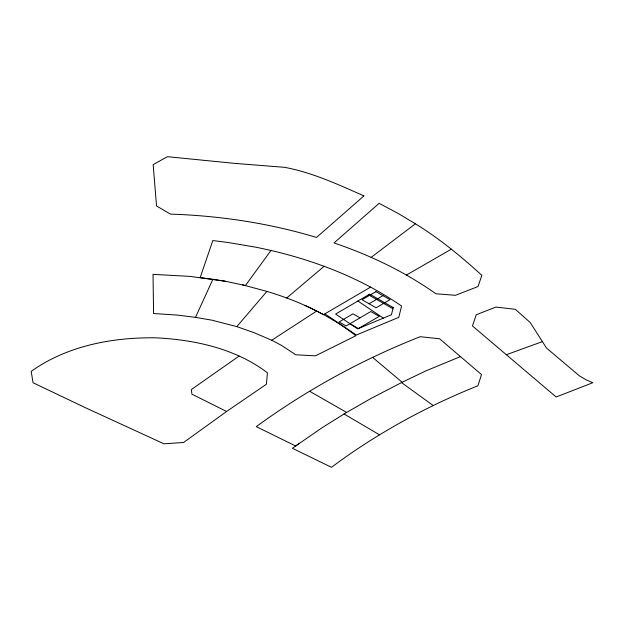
<?xml version="1.0" encoding="UTF-8"?>
<svg xmlns="http://www.w3.org/2000/svg" width="624" height="624" viewBox="0 0 624 624"><rect width="100%" height="100%" fill="white"/><g stroke="black" fill="none" stroke-linecap="round" stroke-linejoin="round"><path stroke-width="0.94" d="M225.241 281.237L190.063 276.393L153.036 274.357L153.566 313.513L177.731 315.128L195.491 317.366L212.885 279.302L225.241 281.237L245.404 285.55L270.988 250.466C317.288 261.284 362.318 278.897 401.583 306.033L398.783 317.335L356.374 335.018L324.87 313.864M195.491 317.366L212.098 320.213L236.816 326.633L266.908 291.408C286.471 297.258 305.588 304.84 323.505 314.652L370.711 287.048M286.681 298.007L324.152 266.269M371.132 257.392L415.397 223.79C439.358 238.516 461.12 256.433 481.868 275.34L478.007 286.549L455.442 295.316L435.841 293.748C404.773 271.713 370.016 255.185 334.019 242.939L379.127 203.338L398.198 213.478L415.397 223.79M299.372 443.282L292.469 448.305L331.477 467.306C376.366 433.766 425.919 406.567 477.922 385.788L481.502 374.556L439.585 338.762L420.147 336.71C362.068 359.65 306.735 389.813 256.285 426.637L295.651 445.981L322.358 427.526L346.609 412.433L371.943 397.933L402.168 382.255L372.559 357.341M226.582 411.489L266.401 384.244L267.439 372.824C235.63 348.551 194.587 339.643 155.275 337.81C112.125 337.288 66.854 345.868 31.2 371.374L33.049 382.738L84.919 407.488L163.917 443.797L183.573 442.494L226.582 411.489L191.88 394.134L191.404 389.532L239.054 356.086M236.816 326.633L254.015 332.654L271.721 340.228L316.688 311.041M369.073 303.763L382.964 295.636M406.364 275.083L451.355 249.171M460.473 356.6L425.771 370.921L401.497 382.574L433.267 405.569M506.36 354.713L542.412 341.617L546.523 348.059L579.485 375.913L586.147 379.813L592.8 382.723L556.163 396.997L472.469 325.97L476.221 314.769L495.932 307.07L515.338 309.325L530.135 322.421L542.412 341.617M212.885 279.302L200.187 277.586L212.823 240.552L227.9 242.471L256.87 247.377L270.988 250.466M242.33 284.77L266.908 291.408M271.721 340.228L281.619 345.462L295.737 354.775L315.424 355.844L355.836 335.743C340.306 323.372 322.904 313.607 304.886 305.386M368.511 294.832L392.925 308.747M360.017 317.85L352.973 313.841L339.089 321.968L346.125 325.978L370.812 311.532L379.259 316.345L358.418 328.536L349.978 323.723M309.722 391.295L346.609 412.433M344.089 414.008L379.493 434.803M357.919 301.033L383.37 318.131M393.214 307.562L391.435 314.769L357.63 328.864L335.618 314.075L369.681 294.146L393.214 307.562M363.917 195.913L316.516 237.448C269.116 223.135 219.874 215.74 170.43 214.102L156.538 205.951L153.153 164.603L167.411 156.694L233.688 163.285L284.606 167.333C312.304 172.513 338.286 184.517 363.917 195.913M375.929 291.626L362.037 299.754L376.108 307.772L390 299.653L375.929 291.626"/></g></svg>
